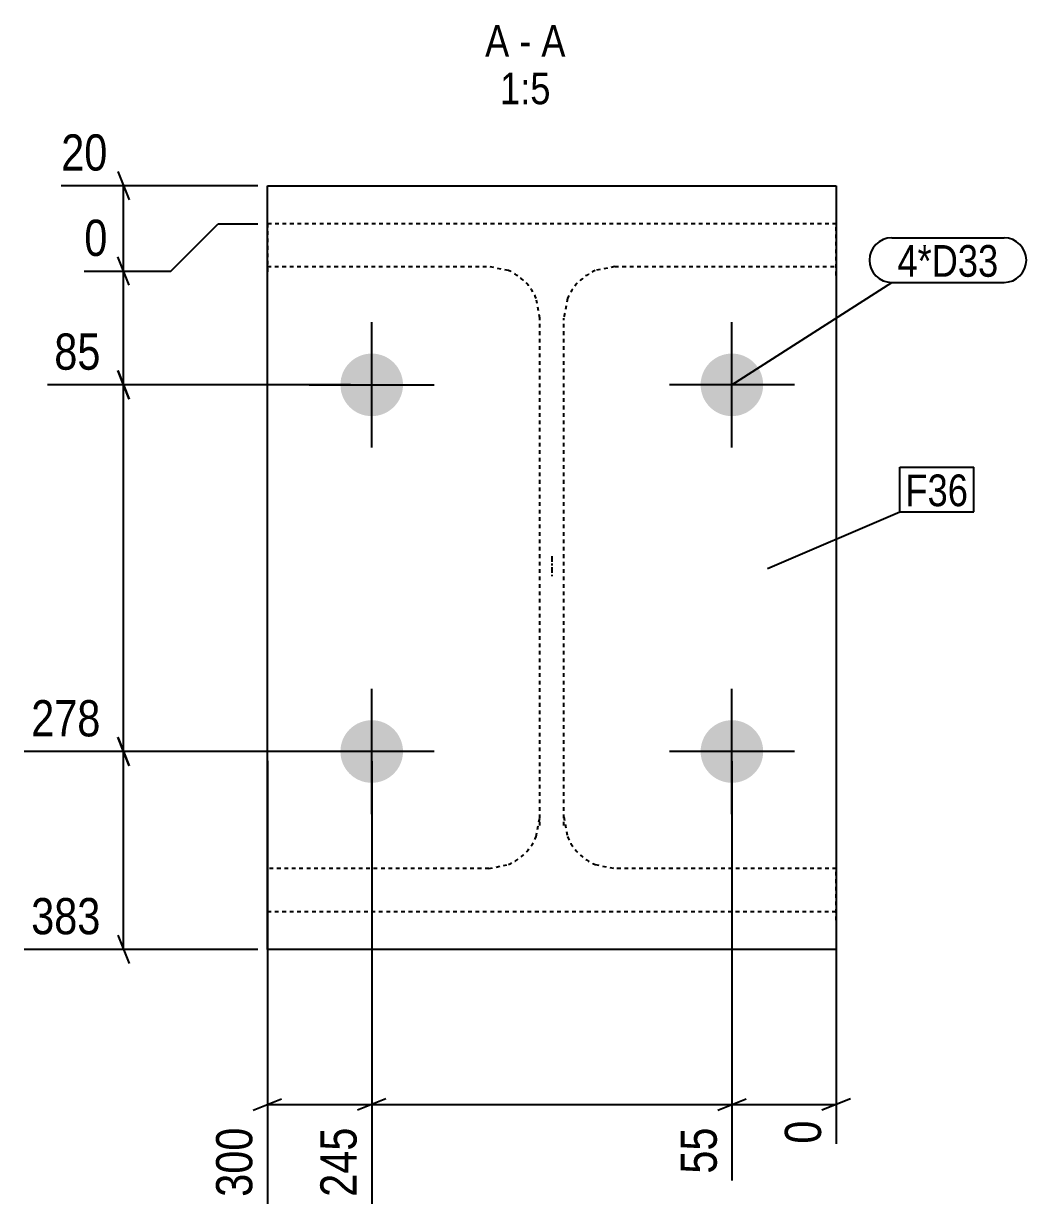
# Model space of a CAD drawing. Header units: millimetres. Extents: x 23 to 83937, y 8 to 4911.
# Drawn here: x 65957 to 66486, y 12 to 634 of the extents above; entities that cross this region are included whole.
import ezdxf

# ---------------------------------------------------------------- set-up
doc = ezdxf.new("R2010")
doc.units = ezdxf.units.MM
doc.linetypes.add('DXK_LINE_DOT2', pattern=[3.9198, 1.9599, -1.9599])
doc.linetypes.add('DXK_LINE_DOT3', pattern=[5.9187, 2.979, -0.9799, 0.9799, -0.9799])
for name, color, linetype in [('MÅLSÆTNING', 7, 'Continuous'), ('STÅL', 7, 'Continuous'), ('TEKST', 7, 'Continuous')]:
    doc.layers.add(name, color=color, linetype=linetype)
doc.styles.add('Arial Narrow', font='ARIALN.TTF', dxfattribs={"height": 0.2})

msp = doc.modelspace()

# ---------------------------------------------------------------- hatches: boundary and pattern name
at = {"layer": 'STÅL', "linetype": 'Continuous'}
for points in [[(66140.91, 460.31, -1), (66140.91, 427.31, -1)], [(66330.91, 427.31, -1), (66330.91, 460.31, -1)], [(66124.41, 250.46, -1), (66157.41, 250.46, -1)], [(66314.41, 250.46, -1), (66347.41, 250.46, -1)]]:
    msp.add_hatch(color=96, dxfattribs=at).paths.add_polyline_path(points)

# ---------------------------------------------------------------- linework, layer by layer
at = {"layer": 'MÅLSÆTNING', "color": 7, "linetype": 'Continuous'}
for p, q in [((66007.01, 556.31), (66013.01, 541.31)), ((66080.91, 548.81), (65977.13, 548.81)), ((66010.01, 503.81), (66010.01, 548.81)), ((66035.01, 503.81), (66060.01, 528.81)), ((66035.01, 503.81), (66060.01, 528.81)), ((66060.01, 528.81), (66080.91, 528.81)), ((66060.01, 528.81), (66080.91, 528.81)), ((66013.01, 496.31), (66007.01, 511.31)), ((65989.32, 503.81), (66035.01, 503.81)), ((65989.32, 503.81), (66035.01, 503.81)), ((66010.01, 443.81), (66010.01, 503.81)), ((66007.01, 451.31), (66013.01, 436.31)), ((66013.01, 436.31), (66007.01, 451.31)), ((66129.66, 443.81), (65969.85, 443.81)), ((66129.66, 443.81), (65969.85, 443.81)), ((66010.01, 250.45), (66010.01, 443.81)), ((66007.01, 257.95), (66013.01, 242.95)), ((66013.01, 242.95), (66007.01, 257.95)), ((66135.91, 250.45), (65957.66, 250.45)), ((66135.91, 250.45), (65957.66, 250.45)), ((66010.01, 146.1), (66010.01, 250.45)), ((66085.91, 245.46), (66085.91, 12)), ((66140.91, 245.45), (66140.91, 12)), ((66140.91, 245.45), (66140.91, 12)), ((66330.91, 245.45), (66330.91, 24.19)), ((66330.91, 245.45), (66330.91, 24.19)), ((66385.91, 245.46), (66385.91, 43.66)), ((66007.01, 153.6), (66013.01, 138.6)), ((66080.91, 146.1), (65957.66, 146.1)), ((66078.41, 61.35), (66093.41, 67.35)), ((66085.91, 64.35), (66140.91, 64.35)), ((66148.41, 67.35), (66133.41, 61.35)), ((66148.41, 67.35), (66133.41, 61.35)), ((66140.91, 64.35), (66330.91, 64.35)), ((66323.41, 61.35), (66338.41, 67.35)), ((66323.41, 61.35), (66338.41, 67.35)), ((66330.91, 64.35), (66385.91, 64.35)), ((66393.41, 67.35), (66378.41, 61.35))]:
    msp.add_line(p, q, dxfattribs=at)
at = {"layer": 'STÅL', "color": 2, "linetype": 'Continuous'}
for p, q in [((66085.91, 146.1), (66085.91, 548.81)), ((66085.91, 548.81), (66385.91, 548.81)), ((66385.91, 548.81), (66385.91, 146.1)), ((66385.91, 146.1), (66085.91, 146.1))]:
    msp.add_line(p, q, dxfattribs=at)
at = {"layer": 'STÅL', "color": 7, "linetype": 'DXK_LINE_DOT2'}
for p, q in [((66385.91, 528.81), (66085.91, 528.81)), ((66085.91, 528.81), (66085.91, 501.55)), ((66385.91, 501.55), (66385.91, 528.81)), ((66085.91, 506.14), (66202.66, 506.14)), ((66212.99, 504.07), (66202.66, 506.14)), ((66269.16, 506.14), (66258.83, 504.07)), ((66269.16, 506.14), (66385.91, 506.14)), ((66229.66, 478.94), (66227.6, 489.35)), ((66244.21, 489.35), (66242.16, 478.94)), ((66229.66, 211.38), (66229.66, 478.94)), ((66242.16, 211.38), (66242.16, 478.94)), ((66227.6, 205.57), (66229.66, 215.98)), ((66242.16, 215.98), (66244.21, 205.57)), ((66202.66, 188.77), (66085.91, 188.77)), ((66085.91, 188.77), (66085.91, 161.51)), ((66202.66, 188.77), (66212.99, 190.84)), ((66258.83, 190.84), (66269.16, 188.77)), ((66385.91, 188.77), (66269.16, 188.77)), ((66385.91, 161.51), (66385.91, 188.77)), ((66085.91, 166.1), (66385.91, 166.1))]:
    msp.add_line(p, q, dxfattribs=at)
at = {"layer": 'STÅL', "color": 96, "linetype": 'Continuous'}
for p, q in [((66140.91, 410.81), (66140.91, 476.81)), ((66330.91, 410.81), (66330.91, 476.81)), ((66107.91, 443.81), (66173.91, 443.81)), ((66363.91, 443.81), (66297.91, 443.81)), ((66140.91, 217.46), (66140.91, 283.46)), ((66330.91, 217.46), (66330.91, 283.46)), ((66173.91, 250.46), (66107.91, 250.46)), ((66363.91, 250.46), (66297.91, 250.46))]:
    msp.add_line(p, q, dxfattribs=at)
at = {"layer": 'STÅL', "color": 7, "linetype": 'DXK_LINE_DOT3'}
msp.add_line((66235.91, 353.55), (66235.91, 342.86), dxfattribs=at)
at = {"layer": 'STÅL', "color": 7, "linetype": 'DXK_LINE_DOT2'}
for centre, start, end in [((66202.53, 479.07), 22.28623, 67.2851), ((66269.29, 479.07), 112.7149, 157.71377), ((66202.53, 215.84), 292.7149, 337.71377), ((66269.29, 215.84), 202.28623, 247.2851)]:
    msp.add_arc(centre, 27.1, start, end, dxfattribs=at)

# ---------------------------------------------------------------- wipeouts: each hides what was drawn before it
at = {"color": 0, "linetype": 'Continuous'}
for points, layer in [([(66001.86, 447.81), (66001.86, 475.81), (65969.49, 475.81), (65969.49, 447.81)], 'MÅLSÆTNING'), ([(66001.86, 254.45), (66001.86, 282.45), (65957.3, 282.45), (65957.3, 254.45)], 'MÅLSÆTNING'), ([(66001.86, 150.1), (66001.86, 178.1), (65957.3, 178.1), (65957.3, 150.1)], 'MÅLSÆTNING'), ([(66081.91, 56.21), (66053.91, 56.2), (66053.91, 11.64), (66081.91, 11.64)], 'MÅLSÆTNING'), ([(66136.91, 56.21), (66108.91, 56.2), (66108.91, 11.64), (66136.91, 11.64)], 'MÅLSÆTNING'), ([(66326.91, 56.21), (66298.91, 56.2), (66298.91, 23.83), (66326.91, 23.83)], 'MÅLSÆTNING'), ([(66213.49, 616.81), (66213.49, 634.31), (66200.71, 634.31), (66200.71, 616.81)], 'TEKST'), ([(66225.12, 616.81), (66225.12, 634.31), (66218.74, 634.31), (66218.74, 616.81)], 'TEKST'), ([(66243.15, 616.81), (66243.15, 634.31), (66230.37, 634.31), (66230.37, 616.81)], 'TEKST'), ([(66235.26, 591.81), (66235.26, 609.31), (66208.6, 609.31), (66208.6, 591.81)], 'TEKST')]:
    msp.add_wipeout(points, dxfattribs=at).dxf.layer = layer
at = {"color": 0}
for points in [[(66471.48, 500.82), (66471.48, 518.32), (66418.19, 518.32), (66418.19, 500.82)], [(66455.45, 379.83), (66455.45, 397.33), (66422.42, 397.33), (66422.42, 379.83)]]:
    msp.add_wipeout(points, dxfattribs=at).dxf.layer = 'TEKST'

# ---------------------------------------------------------------- next in the draw order: texts
at = {"layer": 'MÅLSÆTNING', "color": 3, "linetype": 'Continuous', "style": 'Arial Narrow'}
for s, p in [('85', (65973.49, 451.81)), ('278', (65961.3, 258.45)), ('383', (65961.3, 154.1))]:
    msp.add_text(s, height=19.089, dxfattribs=at).set_placement(p)
for s, p in [('300', (66077.91, 15.64)), ('245', (66132.91, 15.64)), ('55', (66322.91, 27.83))]:
    msp.add_text(s, height=19.089, rotation=90.00021, dxfattribs=at).set_placement(p)
at = {"layer": 'TEKST', "color": 3, "linetype": 'Continuous', "style": 'Arial Narrow'}
for s, height, p in [('A', 16.7, (66200.71, 616.81)), ('A', 16.7, (66230.37, 616.81)), ('-', 16.7, (66218.74, 616.81)), ('1:5', 16.702, (66208.6, 591.81))]:
    msp.add_text(s, height=height, dxfattribs=at).set_placement(p)

# ---------------------------------------------------------------- next in the draw order: wipeouts: each hides what was drawn before it
at = {"color": 0, "linetype": 'Continuous'}
for points in [[(66005.51, 552.81), (66005.51, 580.81), (65973.13, 580.81), (65973.13, 552.81)], [(66005.51, 507.81), (66005.51, 535.81), (65985.32, 535.81), (65985.32, 507.81)], [(66381.91, 59.85), (66353.91, 59.85), (66353.91, 39.66), (66381.91, 39.66)]]:
    msp.add_wipeout(points, dxfattribs=at).dxf.layer = 'MÅLSÆTNING'
at = {"color": 0}
for points in [[(66471.48, 500.82), (66471.48, 518.32), (66418.19, 518.32), (66418.19, 500.82)], [(66455.45, 379.83), (66455.45, 397.33), (66422.42, 397.33), (66422.42, 379.83)]]:
    msp.add_wipeout(points, dxfattribs=at).dxf.layer = 'TEKST'

# ---------------------------------------------------------------- next in the draw order: linework, layer by layer
at = {"layer": 'MÅLSÆTNING', "color": 7, "linetype": 'Continuous'}
msp.add_line((66013.01, 496.31), (66007.01, 511.31), dxfattribs=at)
at = {"layer": 'TEKST', "color": 7, "linetype": 'Continuous'}
for p, q in [((66415.19, 521.32), (66474.48, 521.32)), ((66330.91, 443.81), (66415.19, 497.82)), ((66415.19, 497.82), (66474.48, 497.82)), ((66419.42, 400.33), (66458.45, 400.33)), ((66419.42, 376.83), (66419.42, 400.33)), ((66458.45, 376.83), (66458.45, 400.33)), ((66349.75, 347.01), (66419.42, 376.83)), ((66419.42, 376.83), (66458.45, 376.83))]:
    msp.add_line(p, q, dxfattribs=at)
for centre, start, end in [((66415.19, 509.57), 90, 270), ((66474.48, 509.57), 270, 90)]:
    msp.add_arc(centre, 11.75, start, end, dxfattribs=at)

# ---------------------------------------------------------------- next in the draw order: texts
at = {"layer": 'MÅLSÆTNING', "color": 3, "linetype": 'Continuous', "style": 'Arial Narrow'}
for s, height, p in [('20', 19.089, (65977.13, 556.81)), ('0', 19.09, (65989.32, 511.81))]:
    msp.add_text(s, height=height, dxfattribs=at).set_placement(p)
msp.add_text('0', height=19.09, rotation=90.00021, dxfattribs=at).set_placement((66377.91, 43.66))
at = {"layer": 'TEKST', "color": 3, "style": 'Arial Narrow'}
for s, p in [('4*D33', (66418.19, 500.82)), ('F36', (66422.42, 379.83))]:
    msp.add_text(s, height=16.702, dxfattribs=at).set_placement(p)

doc.saveas('drawing.dxf')
